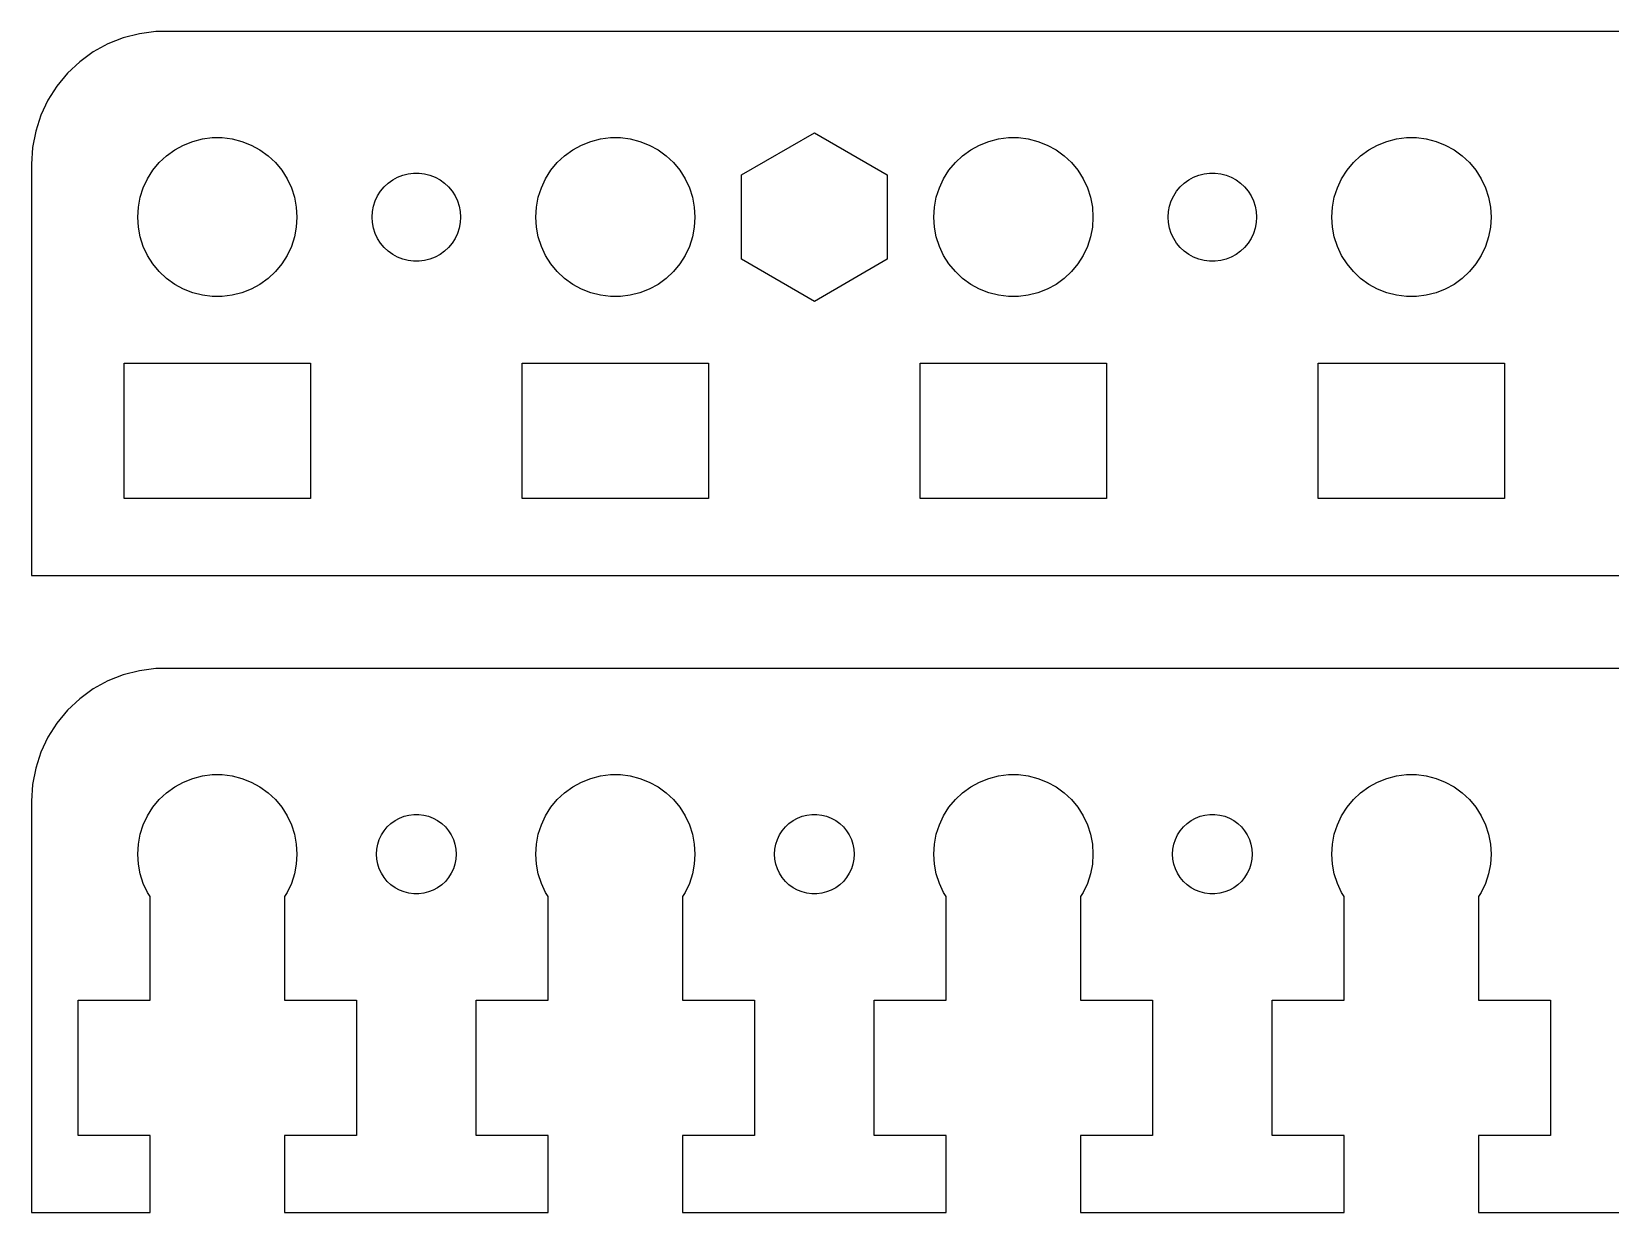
# Model space of a CAD drawing. Header units: metres. Extents: x -60 to 60, y 0 to 92.
# Drawn here: x -59.5 to 0, y 48 to 92.5 of the extents above; entities that cross this region are included whole.
import ezdxf

# ---------------------------------------------------------------- set-up
doc = ezdxf.new("R2010")
doc.units = ezdxf.units.M

msp = doc.modelspace()

# ---------------------------------------------------------------- linework, layer by layer
for p, q in [((-56.0451, 92.2553), (-56.6289, 92.0241)), ((-55.4369, 92.4114), (-56.0451, 92.2553)), ((-54.8139, 92.4901), (-55.4369, 92.4114)), ((54.8139, 92.4901), (-54.8139, 92.4901)), ((-57.1791, 91.7216), (-57.6871, 91.3526)), ((-56.6289, 92.0241), (-57.1791, 91.7216)), ((-57.6871, 91.3526), (-58.1448, 90.9227)), ((-58.1448, 90.9227), (-58.5451, 90.4389)), ((-58.8815, 89.9088), (-59.1489, 89.3406)), ((-58.5451, 90.4389), (-58.8815, 89.9088)), ((-59.1489, 89.3406), (-59.3429, 88.7434)), ((-59.3429, 88.7434), (-59.4606, 88.1267)), ((-32.7483, 87.0867), (-30, 88.6735)), ((-30, 88.6735), (-27.2517, 87.0867)), ((-59.4606, 88.1267), (-59.5, 87.5)), ((-54.1075, 88.033), (-53.7773, 88.2145)), ((-53.7773, 88.2145), (-53.427, 88.3532)), ((-53.427, 88.3532), (-53.0621, 88.4469)), ((-53.0621, 88.4469), (-52.6884, 88.4941)), ((-52.6884, 88.4941), (-52.3116, 88.4941)), ((-52.3116, 88.4941), (-51.9379, 88.4469)), ((-51.9379, 88.4469), (-51.5729, 88.3532)), ((-51.5729, 88.3532), (-51.2227, 88.2145)), ((-51.2227, 88.2145), (-50.8925, 88.033)), ((-39.1075, 88.033), (-38.7773, 88.2145)), ((-38.7773, 88.2145), (-38.427, 88.3532)), ((-38.427, 88.3532), (-38.0621, 88.4469)), ((-38.0621, 88.4469), (-37.6884, 88.4941)), ((-37.6884, 88.4941), (-37.3116, 88.4941)), ((-37.3116, 88.4941), (-36.9379, 88.4469)), ((-36.9379, 88.4469), (-36.5729, 88.3532)), ((-36.5729, 88.3532), (-36.2227, 88.2145)), ((-36.2227, 88.2145), (-35.8925, 88.033)), ((-24.1075, 88.033), (-23.7773, 88.2145)), ((-23.7773, 88.2145), (-23.427, 88.3532)), ((-23.427, 88.3532), (-23.0621, 88.4469)), ((-23.0621, 88.4469), (-22.6884, 88.4941)), ((-22.6884, 88.4941), (-22.3116, 88.4941)), ((-22.3116, 88.4941), (-21.9379, 88.4469)), ((-21.9379, 88.4469), (-21.5729, 88.3532)), ((-21.5729, 88.3532), (-21.2227, 88.2145)), ((-21.2227, 88.2145), (-20.8925, 88.033)), ((-9.10747, 88.033), (-8.77733, 88.2145)), ((-8.77733, 88.2145), (-8.42705, 88.3532)), ((-8.42705, 88.3532), (-8.06213, 88.4469)), ((-8.06213, 88.4469), (-7.68837, 88.4941)), ((-7.68837, 88.4941), (-7.31161, 88.4941)), ((-7.31161, 88.4941), (-6.93785, 88.4469)), ((-6.93785, 88.4469), (-6.57294, 88.3532)), ((-6.57294, 88.3532), (-6.22266, 88.2145)), ((-6.22266, 88.2145), (-5.89252, 88.033)), ((-59.5, 87.5), (-59.5, 72)), ((-54.927, 87.2634), (-54.6869, 87.5536)), ((-54.6869, 87.5536), (-54.4123, 87.8115)), ((-54.4123, 87.8115), (-54.1075, 88.033)), ((-50.8925, 88.033), (-50.5877, 87.8115)), ((-50.5877, 87.8115), (-50.3131, 87.5536)), ((-50.3131, 87.5536), (-50.0729, 87.2634)), ((-39.927, 87.2634), (-39.6869, 87.5536)), ((-39.6869, 87.5536), (-39.4123, 87.8115)), ((-39.4123, 87.8115), (-39.1075, 88.033)), ((-35.8925, 88.033), (-35.5877, 87.8115)), ((-35.5877, 87.8115), (-35.3131, 87.5536)), ((-35.3131, 87.5536), (-35.0729, 87.2634)), ((-24.927, 87.2634), (-24.6869, 87.5536)), ((-24.6869, 87.5536), (-24.4123, 87.8115)), ((-24.4123, 87.8115), (-24.1075, 88.033)), ((-20.8925, 88.033), (-20.5877, 87.8115)), ((-20.5877, 87.8115), (-20.3131, 87.5536)), ((-20.3131, 87.5536), (-20.0729, 87.2634)), ((-9.92705, 87.2634), (-9.6869, 87.5536)), ((-9.6869, 87.5536), (-9.41226, 87.8115)), ((-9.41226, 87.8115), (-9.10747, 88.033)), ((-5.89252, 88.033), (-5.58772, 87.8115)), ((-5.58772, 87.8115), (-5.31308, 87.5536)), ((-5.31308, 87.5536), (-5.07294, 87.2634)), ((-55.2893, 86.6044), (-55.1289, 86.9453)), ((-55.1289, 86.9453), (-54.927, 87.2634)), ((-50.0729, 87.2634), (-49.8711, 86.9453)), ((-49.8711, 86.9453), (-49.7107, 86.6044)), ((-46.0611, 86.7827), (-45.892, 86.9055)), ((-45.892, 86.9055), (-45.7088, 87.0063)), ((-45.7088, 87.0063), (-45.5144, 87.0832)), ((-45.5144, 87.0832), (-45.3119, 87.1352)), ((-45.3119, 87.1352), (-45.1045, 87.1614)), ((-45.1045, 87.1614), (-44.8955, 87.1614)), ((-44.8955, 87.1614), (-44.6881, 87.1352)), ((-44.6881, 87.1352), (-44.4856, 87.0832)), ((-44.4856, 87.0832), (-44.2912, 87.0063)), ((-44.2912, 87.0063), (-44.108, 86.9055)), ((-44.108, 86.9055), (-43.9389, 86.7827)), ((-40.2893, 86.6044), (-40.1289, 86.9453)), ((-40.1289, 86.9453), (-39.927, 87.2634)), ((-35.0729, 87.2634), (-34.8711, 86.9453)), ((-34.8711, 86.9453), (-34.7107, 86.6044)), ((-32.7483, 83.9133), (-32.7483, 87.0867)), ((-27.2517, 87.0867), (-27.2517, 83.9133)), ((-25.2893, 86.6044), (-25.1289, 86.9453)), ((-25.1289, 86.9453), (-24.927, 87.2634)), ((-20.0729, 87.2634), (-19.8711, 86.9453)), ((-19.8711, 86.9453), (-19.7107, 86.6044)), ((-16.0611, 86.7827), (-15.892, 86.9055)), ((-15.892, 86.9055), (-15.7088, 87.0063)), ((-15.7088, 87.0063), (-15.5144, 87.0832)), ((-15.5144, 87.0832), (-15.3119, 87.1352)), ((-15.3119, 87.1352), (-15.1045, 87.1614)), ((-15.1045, 87.1614), (-14.8955, 87.1614)), ((-14.8955, 87.1614), (-14.6881, 87.1352)), ((-14.6881, 87.1352), (-14.4856, 87.0832)), ((-14.4856, 87.0832), (-14.2912, 87.0063)), ((-14.2912, 87.0063), (-14.108, 86.9055)), ((-14.108, 86.9055), (-13.9389, 86.7827)), ((-10.2893, 86.6044), (-10.1289, 86.9453)), ((-10.1289, 86.9453), (-9.92705, 87.2634)), ((-5.07294, 87.2634), (-4.87108, 86.9453)), ((-4.87108, 86.9453), (-4.71066, 86.6044)), ((-55.4057, 86.2461), (-55.2893, 86.6044)), ((-49.7107, 86.6044), (-49.5942, 86.2461)), ((-46.5478, 86.1128), (-46.4588, 86.302)), ((-46.4588, 86.302), (-46.3468, 86.4785)), ((-46.3468, 86.4785), (-46.2135, 86.6396)), ((-46.2135, 86.6396), (-46.0611, 86.7827)), ((-43.9389, 86.7827), (-43.7865, 86.6396)), ((-43.7865, 86.6396), (-43.6532, 86.4785)), ((-43.6532, 86.4785), (-43.5412, 86.302)), ((-43.5412, 86.302), (-43.4522, 86.1128)), ((-40.4057, 86.2461), (-40.2893, 86.6044)), ((-34.7107, 86.6044), (-34.5942, 86.2461)), ((-25.4057, 86.2461), (-25.2893, 86.6044)), ((-19.7107, 86.6044), (-19.5942, 86.2461)), ((-16.5478, 86.1128), (-16.4588, 86.302)), ((-16.4588, 86.302), (-16.3468, 86.4785)), ((-16.3468, 86.4785), (-16.2135, 86.6396)), ((-16.2135, 86.6396), (-16.0611, 86.7827)), ((-13.9389, 86.7827), (-13.7865, 86.6396)), ((-13.7865, 86.6396), (-13.6532, 86.4785)), ((-13.6532, 86.4785), (-13.5412, 86.302)), ((-13.5412, 86.302), (-13.4522, 86.1128)), ((-10.4057, 86.2461), (-10.2893, 86.6044)), ((-4.71066, 86.6044), (-4.59424, 86.2461)), ((-55.5, 85.5), (-55.4763, 85.876)), ((-55.4763, 85.876), (-55.4057, 86.2461)), ((-49.5942, 86.2461), (-49.5237, 85.876)), ((-49.5237, 85.876), (-49.5, 85.5)), ((-46.6647, 85.5), (-46.6516, 85.7086)), ((-46.6516, 85.7086), (-46.6124, 85.914)), ((-46.6124, 85.914), (-46.5478, 86.1128)), ((-43.4522, 86.1128), (-43.3876, 85.914)), ((-43.3876, 85.914), (-43.3484, 85.7086)), ((-43.3484, 85.7086), (-43.3353, 85.5)), ((-40.5, 85.5), (-40.4763, 85.876)), ((-40.4763, 85.876), (-40.4057, 86.2461)), ((-34.5942, 86.2461), (-34.5237, 85.876)), ((-34.5237, 85.876), (-34.5, 85.5)), ((-25.5, 85.5), (-25.4763, 85.876)), ((-25.4763, 85.876), (-25.4057, 86.2461)), ((-19.5942, 86.2461), (-19.5237, 85.876)), ((-19.5237, 85.876), (-19.5, 85.5)), ((-16.6647, 85.5), (-16.6516, 85.7086)), ((-16.6516, 85.7086), (-16.6124, 85.914)), ((-16.6124, 85.914), (-16.5478, 86.1128)), ((-13.4522, 86.1128), (-13.3876, 85.914)), ((-13.3876, 85.914), (-13.3484, 85.7086)), ((-13.3484, 85.7086), (-13.3353, 85.5)), ((-10.5, 85.5), (-10.4763, 85.876)), ((-10.4763, 85.876), (-10.4057, 86.2461)), ((-4.59424, 86.2461), (-4.52365, 85.876)), ((-4.52365, 85.876), (-4.5, 85.5)), ((-55.4763, 85.124), (-55.5, 85.5)), ((-55.4057, 84.7539), (-55.4763, 85.124)), ((-49.5237, 85.124), (-49.5942, 84.7539)), ((-49.5, 85.5), (-49.5237, 85.124)), ((-46.6516, 85.2914), (-46.6647, 85.5)), ((-46.6124, 85.086), (-46.6516, 85.2914)), ((-46.5478, 84.8872), (-46.6124, 85.086)), ((-43.3876, 85.086), (-43.4522, 84.8872)), ((-43.3484, 85.2914), (-43.3876, 85.086)), ((-43.3353, 85.5), (-43.3484, 85.2914)), ((-40.4763, 85.124), (-40.5, 85.5)), ((-40.4057, 84.7539), (-40.4763, 85.124)), ((-34.5237, 85.124), (-34.5942, 84.7539)), ((-34.5, 85.5), (-34.5237, 85.124)), ((-25.4763, 85.124), (-25.5, 85.5)), ((-25.4057, 84.7539), (-25.4763, 85.124)), ((-19.5237, 85.124), (-19.5942, 84.7539)), ((-19.5, 85.5), (-19.5237, 85.124)), ((-16.6516, 85.2914), (-16.6647, 85.5)), ((-16.6124, 85.086), (-16.6516, 85.2914)), ((-16.5478, 84.8872), (-16.6124, 85.086)), ((-13.3876, 85.086), (-13.4522, 84.8872)), ((-13.3484, 85.2914), (-13.3876, 85.086)), ((-13.3353, 85.5), (-13.3484, 85.2914)), ((-10.4763, 85.124), (-10.5, 85.5)), ((-10.4057, 84.7539), (-10.4763, 85.124)), ((-4.52365, 85.124), (-4.59424, 84.7539)), ((-4.5, 85.5), (-4.52365, 85.124)), ((-55.2893, 84.3956), (-55.4057, 84.7539)), ((-49.5942, 84.7539), (-49.7107, 84.3956)), ((-46.4588, 84.698), (-46.5478, 84.8872)), ((-46.3468, 84.5215), (-46.4588, 84.698)), ((-46.2135, 84.3604), (-46.3468, 84.5215)), ((-43.6532, 84.5215), (-43.7865, 84.3604)), ((-43.5412, 84.698), (-43.6532, 84.5215)), ((-43.4522, 84.8872), (-43.5412, 84.698)), ((-40.2893, 84.3956), (-40.4057, 84.7539)), ((-34.5942, 84.7539), (-34.7107, 84.3956)), ((-25.2893, 84.3956), (-25.4057, 84.7539)), ((-19.5942, 84.7539), (-19.7107, 84.3956)), ((-16.4588, 84.698), (-16.5478, 84.8872)), ((-16.3468, 84.5215), (-16.4588, 84.698)), ((-16.2135, 84.3604), (-16.3468, 84.5215)), ((-13.6532, 84.5215), (-13.7865, 84.3604)), ((-13.5412, 84.698), (-13.6532, 84.5215)), ((-13.4522, 84.8872), (-13.5412, 84.698)), ((-10.2893, 84.3956), (-10.4057, 84.7539)), ((-4.59424, 84.7539), (-4.71066, 84.3956)), ((-55.1289, 84.0547), (-55.2893, 84.3956)), ((-54.927, 83.7366), (-55.1289, 84.0547)), ((-49.8711, 84.0547), (-50.0729, 83.7366)), ((-49.7107, 84.3956), (-49.8711, 84.0547)), ((-46.0611, 84.2173), (-46.2135, 84.3604)), ((-45.892, 84.0944), (-46.0611, 84.2173)), ((-45.7088, 83.9937), (-45.892, 84.0944)), ((-45.5144, 83.9168), (-45.7088, 83.9937)), ((-45.3119, 83.8648), (-45.5144, 83.9168)), ((-44.4856, 83.9168), (-44.6881, 83.8648)), ((-44.2912, 83.9937), (-44.4856, 83.9168)), ((-44.108, 84.0944), (-44.2912, 83.9937)), ((-43.9389, 84.2173), (-44.108, 84.0944)), ((-43.7865, 84.3604), (-43.9389, 84.2173)), ((-40.1289, 84.0547), (-40.2893, 84.3956)), ((-39.927, 83.7366), (-40.1289, 84.0547)), ((-34.8711, 84.0547), (-35.0729, 83.7366)), ((-34.7107, 84.3956), (-34.8711, 84.0547)), ((-30, 82.3265), (-32.7483, 83.9133)), ((-27.2517, 83.9133), (-30, 82.3265)), ((-25.1289, 84.0547), (-25.2893, 84.3956)), ((-24.927, 83.7366), (-25.1289, 84.0547)), ((-19.8711, 84.0547), (-20.0729, 83.7366)), ((-19.7107, 84.3956), (-19.8711, 84.0547)), ((-16.0611, 84.2173), (-16.2135, 84.3604)), ((-15.892, 84.0944), (-16.0611, 84.2173)), ((-15.7088, 83.9937), (-15.892, 84.0944)), ((-15.5144, 83.9168), (-15.7088, 83.9937)), ((-15.3119, 83.8648), (-15.5144, 83.9168)), ((-14.4856, 83.9168), (-14.6881, 83.8648)), ((-14.2912, 83.9937), (-14.4856, 83.9168)), ((-14.108, 84.0944), (-14.2912, 83.9937)), ((-13.9389, 84.2173), (-14.108, 84.0944)), ((-13.7865, 84.3604), (-13.9389, 84.2173)), ((-10.1289, 84.0547), (-10.2893, 84.3956)), ((-9.92705, 83.7366), (-10.1289, 84.0547)), ((-4.87108, 84.0547), (-5.07294, 83.7366)), ((-4.71066, 84.3956), (-4.87108, 84.0547)), ((-54.6869, 83.4464), (-54.927, 83.7366)), ((-54.4123, 83.1884), (-54.6869, 83.4464)), ((-50.3131, 83.4464), (-50.5877, 83.1884)), ((-50.0729, 83.7366), (-50.3131, 83.4464)), ((-45.1045, 83.8386), (-45.3119, 83.8648)), ((-44.8955, 83.8386), (-45.1045, 83.8386)), ((-44.6881, 83.8648), (-44.8955, 83.8386)), ((-39.6869, 83.4464), (-39.927, 83.7366)), ((-39.4123, 83.1884), (-39.6869, 83.4464)), ((-35.3131, 83.4464), (-35.5877, 83.1884)), ((-35.0729, 83.7366), (-35.3131, 83.4464)), ((-24.6869, 83.4464), (-24.927, 83.7366)), ((-24.4123, 83.1884), (-24.6869, 83.4464)), ((-20.3131, 83.4464), (-20.5877, 83.1884)), ((-20.0729, 83.7366), (-20.3131, 83.4464)), ((-15.1045, 83.8386), (-15.3119, 83.8648)), ((-14.8955, 83.8386), (-15.1045, 83.8386)), ((-14.6881, 83.8648), (-14.8955, 83.8386)), ((-9.6869, 83.4464), (-9.92705, 83.7366)), ((-9.41226, 83.1884), (-9.6869, 83.4464)), ((-5.31308, 83.4464), (-5.58772, 83.1884)), ((-5.07294, 83.7366), (-5.31308, 83.4464)), ((-54.1075, 82.967), (-54.4123, 83.1884)), ((-53.7773, 82.7855), (-54.1075, 82.967)), ((-53.427, 82.6468), (-53.7773, 82.7855)), ((-51.2227, 82.7855), (-51.5729, 82.6468)), ((-50.8925, 82.967), (-51.2227, 82.7855)), ((-50.5877, 83.1884), (-50.8925, 82.967)), ((-39.1075, 82.967), (-39.4123, 83.1884)), ((-38.7773, 82.7855), (-39.1075, 82.967)), ((-38.427, 82.6468), (-38.7773, 82.7855)), ((-36.2227, 82.7855), (-36.5729, 82.6468)), ((-35.8925, 82.967), (-36.2227, 82.7855)), ((-35.5877, 83.1884), (-35.8925, 82.967)), ((-24.1075, 82.967), (-24.4123, 83.1884)), ((-23.7773, 82.7855), (-24.1075, 82.967)), ((-23.427, 82.6468), (-23.7773, 82.7855)), ((-21.2227, 82.7855), (-21.5729, 82.6468)), ((-20.8925, 82.967), (-21.2227, 82.7855)), ((-20.5877, 83.1884), (-20.8925, 82.967)), ((-9.10747, 82.967), (-9.41226, 83.1884)), ((-8.77733, 82.7855), (-9.10747, 82.967)), ((-8.42705, 82.6468), (-8.77733, 82.7855)), ((-6.22266, 82.7855), (-6.57294, 82.6468)), ((-5.89252, 82.967), (-6.22266, 82.7855)), ((-5.58772, 83.1884), (-5.89252, 82.967)), ((-53.0621, 82.5531), (-53.427, 82.6468)), ((-52.6884, 82.5059), (-53.0621, 82.5531)), ((-52.3116, 82.5059), (-52.6884, 82.5059)), ((-51.9379, 82.5531), (-52.3116, 82.5059)), ((-51.5729, 82.6468), (-51.9379, 82.5531)), ((-38.0621, 82.5531), (-38.427, 82.6468)), ((-37.6884, 82.5059), (-38.0621, 82.5531)), ((-37.3116, 82.5059), (-37.6884, 82.5059)), ((-36.9379, 82.5531), (-37.3116, 82.5059)), ((-36.5729, 82.6468), (-36.9379, 82.5531)), ((-23.0621, 82.5531), (-23.427, 82.6468)), ((-22.6884, 82.5059), (-23.0621, 82.5531)), ((-22.3116, 82.5059), (-22.6884, 82.5059)), ((-21.9379, 82.5531), (-22.3116, 82.5059)), ((-21.5729, 82.6468), (-21.9379, 82.5531)), ((-8.06213, 82.5531), (-8.42705, 82.6468)), ((-7.68837, 82.5059), (-8.06213, 82.5531)), ((-7.31161, 82.5059), (-7.68837, 82.5059)), ((-6.93785, 82.5531), (-7.31161, 82.5059)), ((-6.57294, 82.6468), (-6.93785, 82.5531)), ((-56.0142, 74.9), (-56.0142, 80)), ((-56.0142, 80), (-48.9858, 80)), ((-48.9858, 80), (-48.9858, 74.9)), ((-41.0142, 74.9), (-41.0142, 80)), ((-41.0142, 80), (-33.9858, 80)), ((-33.9858, 80), (-33.9858, 74.9)), ((-26.0142, 74.9), (-26.0142, 80)), ((-26.0142, 80), (-18.9858, 80)), ((-18.9858, 80), (-18.9858, 74.9)), ((-11.0142, 74.9), (-11.0142, 80)), ((-11.0142, 80), (-3.98581, 80)), ((-3.98581, 80), (-3.98581, 74.9)), ((-48.9858, 74.9), (-56.0142, 74.9)), ((-33.9858, 74.9), (-41.0142, 74.9)), ((-18.9858, 74.9), (-26.0142, 74.9)), ((-3.98581, 74.9), (-11.0142, 74.9)), ((-59.5, 72), (59.5, 72)), ((-54.8139, 68.4901), (-55.4369, 68.4114)), ((54.8139, 68.4901), (-54.8139, 68.4901)), ((-56.6289, 68.0241), (-57.1791, 67.7216)), ((-56.0451, 68.2553), (-56.6289, 68.0241)), ((-55.4369, 68.4114), (-56.0451, 68.2553)), ((-57.6871, 67.3526), (-58.1448, 66.9227)), ((-57.1791, 67.7216), (-57.6871, 67.3526)), ((-58.1448, 66.9227), (-58.5451, 66.4389)), ((-58.5451, 66.4389), (-58.8815, 65.9088)), ((-58.8815, 65.9088), (-59.1489, 65.3406)), ((-59.1489, 65.3406), (-59.3429, 64.7434)), ((-59.3429, 64.7434), (-59.4606, 64.1267)), ((-53.7773, 64.2145), (-53.427, 64.3532)), ((-53.427, 64.3532), (-53.0621, 64.4469)), ((-53.0621, 64.4469), (-52.6884, 64.4941)), ((-52.6884, 64.4941), (-52.3116, 64.4941)), ((-52.3116, 64.4941), (-51.9379, 64.4469)), ((-51.9379, 64.4469), (-51.5729, 64.3532)), ((-51.5729, 64.3532), (-51.2227, 64.2145)), ((-38.7773, 64.2145), (-38.427, 64.3532)), ((-38.427, 64.3532), (-38.0621, 64.4469)), ((-38.0621, 64.4469), (-37.6884, 64.4941)), ((-37.6884, 64.4941), (-37.3116, 64.4941)), ((-37.3116, 64.4941), (-36.9379, 64.4469)), ((-36.9379, 64.4469), (-36.5729, 64.3532)), ((-36.5729, 64.3532), (-36.2227, 64.2145)), ((-23.7773, 64.2145), (-23.427, 64.3532)), ((-23.427, 64.3532), (-23.0621, 64.4469)), ((-23.0621, 64.4469), (-22.6884, 64.4941)), ((-22.6884, 64.4941), (-22.3116, 64.4941)), ((-22.3116, 64.4941), (-21.9379, 64.4469)), ((-21.9379, 64.4469), (-21.5729, 64.3532)), ((-21.5729, 64.3532), (-21.2227, 64.2145)), ((-8.77733, 64.2145), (-8.42705, 64.3532)), ((-8.42705, 64.3532), (-8.06213, 64.4469)), ((-8.06213, 64.4469), (-7.68837, 64.4941)), ((-7.68837, 64.4941), (-7.31161, 64.4941)), ((-7.31161, 64.4941), (-6.93785, 64.4469)), ((-6.93785, 64.4469), (-6.57294, 64.3532)), ((-6.57294, 64.3532), (-6.22266, 64.2145)), ((-59.4606, 64.1267), (-59.5, 63.5)), ((-54.6869, 63.5536), (-54.4123, 63.8115)), ((-54.4123, 63.8115), (-54.1075, 64.033)), ((-54.1075, 64.033), (-53.7773, 64.2145)), ((-51.2227, 64.2145), (-50.8925, 64.033)), ((-50.8925, 64.033), (-50.5877, 63.8115)), ((-50.5877, 63.8115), (-50.3131, 63.5536)), ((-39.6869, 63.5536), (-39.4123, 63.8115)), ((-39.4123, 63.8115), (-39.1075, 64.033)), ((-39.1075, 64.033), (-38.7773, 64.2145)), ((-36.2227, 64.2145), (-35.8925, 64.033)), ((-35.8925, 64.033), (-35.5877, 63.8115)), ((-35.5877, 63.8115), (-35.3131, 63.5536)), ((-24.6869, 63.5536), (-24.4123, 63.8115)), ((-24.4123, 63.8115), (-24.1075, 64.033)), ((-24.1075, 64.033), (-23.7773, 64.2145)), ((-21.2227, 64.2145), (-20.8925, 64.033)), ((-20.8925, 64.033), (-20.5877, 63.8115)), ((-20.5877, 63.8115), (-20.3131, 63.5536)), ((-9.6869, 63.5536), (-9.41226, 63.8115)), ((-9.41226, 63.8115), (-9.10747, 64.033)), ((-9.10747, 64.033), (-8.77733, 64.2145)), ((-6.22266, 64.2145), (-5.89252, 64.033)), ((-5.89252, 64.033), (-5.58772, 63.8115)), ((-5.58772, 63.8115), (-5.31308, 63.5536)), ((-59.5, 63.5), (-59.5, 48)), ((-55.1289, 62.9453), (-54.927, 63.2634)), ((-54.927, 63.2634), (-54.6869, 63.5536)), ((-50.3131, 63.5536), (-50.0729, 63.2634)), ((-50.0729, 63.2634), (-49.8711, 62.9453)), ((-40.1289, 62.9453), (-39.927, 63.2634)), ((-39.927, 63.2634), (-39.6869, 63.5536)), ((-35.3131, 63.5536), (-35.0729, 63.2634)), ((-35.0729, 63.2634), (-34.8711, 62.9453)), ((-25.1289, 62.9453), (-24.927, 63.2634)), ((-24.927, 63.2634), (-24.6869, 63.5536)), ((-20.3131, 63.5536), (-20.0729, 63.2634)), ((-20.0729, 63.2634), (-19.8711, 62.9453)), ((-10.1289, 62.9453), (-9.92705, 63.2634)), ((-9.92705, 63.2634), (-9.6869, 63.5536)), ((-5.31308, 63.5536), (-5.07294, 63.2634)), ((-5.07294, 63.2634), (-4.87108, 62.9453)), ((-55.4057, 62.2461), (-55.2893, 62.6044)), ((-55.2893, 62.6044), (-55.1289, 62.9453)), ((-49.8711, 62.9453), (-49.7107, 62.6044)), ((-49.7107, 62.6044), (-49.5942, 62.2461)), ((-46.2135, 62.3817), (-46.0934, 62.5268)), ((-46.0934, 62.5268), (-45.9561, 62.6558)), ((-45.9561, 62.6558), (-45.8037, 62.7665)), ((-45.8037, 62.7665), (-45.6387, 62.8572)), ((-45.6387, 62.8572), (-45.4635, 62.9266)), ((-45.4635, 62.9266), (-45.2811, 62.9734)), ((-45.2811, 62.9734), (-45.0942, 62.997)), ((-45.0942, 62.997), (-44.9058, 62.997)), ((-44.9058, 62.997), (-44.7189, 62.9734)), ((-44.7189, 62.9734), (-44.5365, 62.9266)), ((-44.5365, 62.9266), (-44.3613, 62.8572)), ((-44.3613, 62.8572), (-44.1963, 62.7665)), ((-44.1963, 62.7665), (-44.0439, 62.6558)), ((-44.0439, 62.6558), (-43.9065, 62.5268)), ((-43.9065, 62.5268), (-43.7865, 62.3817)), ((-40.4057, 62.2461), (-40.2893, 62.6044)), ((-40.2893, 62.6044), (-40.1289, 62.9453)), ((-34.8711, 62.9453), (-34.7107, 62.6044)), ((-34.7107, 62.6044), (-34.5942, 62.2461)), ((-31.2135, 62.3817), (-31.0934, 62.5268)), ((-31.0934, 62.5268), (-30.9561, 62.6558)), ((-30.9561, 62.6558), (-30.8037, 62.7665)), ((-30.8037, 62.7665), (-30.6387, 62.8572)), ((-30.6387, 62.8572), (-30.4635, 62.9266)), ((-30.4635, 62.9266), (-30.2811, 62.9734)), ((-30.2811, 62.9734), (-30.0942, 62.997)), ((-30.0942, 62.997), (-29.9058, 62.997)), ((-29.9058, 62.997), (-29.7189, 62.9734)), ((-29.7189, 62.9734), (-29.5365, 62.9266)), ((-29.5365, 62.9266), (-29.3613, 62.8572)), ((-29.3613, 62.8572), (-29.1963, 62.7665)), ((-29.1963, 62.7665), (-29.0439, 62.6558)), ((-29.0439, 62.6558), (-28.9065, 62.5268)), ((-28.9065, 62.5268), (-28.7865, 62.3817)), ((-25.4057, 62.2461), (-25.2893, 62.6044)), ((-25.2893, 62.6044), (-25.1289, 62.9453)), ((-19.8711, 62.9453), (-19.7107, 62.6044)), ((-19.7107, 62.6044), (-19.5942, 62.2461)), ((-16.2135, 62.3817), (-16.0934, 62.5268)), ((-16.0934, 62.5268), (-15.9561, 62.6558)), ((-15.9561, 62.6558), (-15.8037, 62.7665)), ((-15.8037, 62.7665), (-15.6387, 62.8572)), ((-15.6387, 62.8572), (-15.4635, 62.9266)), ((-15.4635, 62.9266), (-15.2811, 62.9734)), ((-15.2811, 62.9734), (-15.0942, 62.997)), ((-15.0942, 62.997), (-14.9058, 62.997)), ((-14.9058, 62.997), (-14.7189, 62.9734)), ((-14.7189, 62.9734), (-14.5365, 62.9266)), ((-14.5365, 62.9266), (-14.3613, 62.8572)), ((-14.3613, 62.8572), (-14.1963, 62.7665)), ((-14.1963, 62.7665), (-14.0439, 62.6558)), ((-14.0439, 62.6558), (-13.9065, 62.5268)), ((-13.9065, 62.5268), (-13.7865, 62.3817)), ((-10.4057, 62.2461), (-10.2893, 62.6044)), ((-10.2893, 62.6044), (-10.1289, 62.9453)), ((-4.87108, 62.9453), (-4.71066, 62.6044)), ((-4.71066, 62.6044), (-4.59424, 62.2461)), ((-55.4763, 61.876), (-55.4057, 62.2461)), ((-49.5942, 62.2461), (-49.5237, 61.876)), ((-46.4529, 61.873), (-46.3947, 62.0522)), ((-46.3947, 62.0522), (-46.3145, 62.2226)), ((-46.3145, 62.2226), (-46.2135, 62.3817)), ((-43.7865, 62.3817), (-43.6855, 62.2226)), ((-43.6855, 62.2226), (-43.6053, 62.0522)), ((-43.6053, 62.0522), (-43.5471, 61.873)), ((-40.4763, 61.876), (-40.4057, 62.2461)), ((-34.5942, 62.2461), (-34.5237, 61.876)), ((-31.4529, 61.873), (-31.3947, 62.0522)), ((-31.3947, 62.0522), (-31.3145, 62.2226)), ((-31.3145, 62.2226), (-31.2135, 62.3817)), ((-28.7865, 62.3817), (-28.6855, 62.2226)), ((-28.6855, 62.2226), (-28.6053, 62.0522)), ((-28.6053, 62.0522), (-28.5471, 61.873)), ((-25.4763, 61.876), (-25.4057, 62.2461)), ((-19.5942, 62.2461), (-19.5237, 61.876)), ((-16.4529, 61.873), (-16.3947, 62.0522)), ((-16.3947, 62.0522), (-16.3145, 62.2226)), ((-16.3145, 62.2226), (-16.2135, 62.3817)), ((-13.7865, 62.3817), (-13.6855, 62.2226)), ((-13.6855, 62.2226), (-13.6053, 62.0522)), ((-13.6053, 62.0522), (-13.5471, 61.873)), ((-10.4763, 61.876), (-10.4057, 62.2461)), ((-4.59424, 62.2461), (-4.52365, 61.876)), ((-55.5, 61.5), (-55.4763, 61.876)), ((-55.4763, 61.124), (-55.5, 61.5)), ((-49.5237, 61.876), (-49.5, 61.5)), ((-49.5, 61.5), (-49.5237, 61.124)), ((-46.5, 61.5), (-46.4882, 61.688)), ((-46.4882, 61.312), (-46.5, 61.5)), ((-46.4882, 61.688), (-46.4529, 61.873)), ((-46.4529, 61.127), (-46.4882, 61.312)), ((-43.5471, 61.873), (-43.5118, 61.688)), ((-43.5118, 61.312), (-43.5471, 61.127)), ((-43.5118, 61.688), (-43.5, 61.5)), ((-43.5, 61.5), (-43.5118, 61.312)), ((-40.5, 61.5), (-40.4763, 61.876)), ((-40.4763, 61.124), (-40.5, 61.5)), ((-34.5237, 61.876), (-34.5, 61.5)), ((-34.5, 61.5), (-34.5237, 61.124)), ((-31.5, 61.5), (-31.4882, 61.688)), ((-31.4882, 61.312), (-31.5, 61.5)), ((-31.4882, 61.688), (-31.4529, 61.873)), ((-31.4529, 61.127), (-31.4882, 61.312)), ((-28.5471, 61.873), (-28.5118, 61.688)), ((-28.5118, 61.312), (-28.5471, 61.127)), ((-28.5118, 61.688), (-28.5, 61.5)), ((-28.5, 61.5), (-28.5118, 61.312)), ((-25.5, 61.5), (-25.4763, 61.876)), ((-25.4763, 61.124), (-25.5, 61.5)), ((-19.5237, 61.876), (-19.5, 61.5)), ((-19.5, 61.5), (-19.5237, 61.124)), ((-16.5, 61.5), (-16.4882, 61.688)), ((-16.4882, 61.312), (-16.5, 61.5)), ((-16.4882, 61.688), (-16.4529, 61.873)), ((-16.4529, 61.127), (-16.4882, 61.312)), ((-13.5471, 61.873), (-13.5118, 61.688)), ((-13.5118, 61.312), (-13.5471, 61.127)), ((-13.5118, 61.688), (-13.5, 61.5)), ((-13.5, 61.5), (-13.5118, 61.312)), ((-10.5, 61.5), (-10.4763, 61.876)), ((-10.4763, 61.124), (-10.5, 61.5)), ((-4.52365, 61.876), (-4.5, 61.5)), ((-4.5, 61.5), (-4.52365, 61.124)), ((-55.4057, 60.7539), (-55.4763, 61.124)), ((-55.2893, 60.3956), (-55.4057, 60.7539)), ((-49.5942, 60.7539), (-49.7107, 60.3956)), ((-49.5237, 61.124), (-49.5942, 60.7539)), ((-46.3947, 60.9478), (-46.4529, 61.127)), ((-46.3145, 60.7774), (-46.3947, 60.9478)), ((-46.2135, 60.6183), (-46.3145, 60.7774)), ((-43.6855, 60.7774), (-43.7865, 60.6183)), ((-43.6053, 60.9478), (-43.6855, 60.7774)), ((-43.5471, 61.127), (-43.6053, 60.9478)), ((-40.4057, 60.7539), (-40.4763, 61.124)), ((-40.2893, 60.3956), (-40.4057, 60.7539)), ((-34.5942, 60.7539), (-34.7107, 60.3956)), ((-34.5237, 61.124), (-34.5942, 60.7539)), ((-31.3947, 60.9478), (-31.4529, 61.127)), ((-31.3145, 60.7774), (-31.3947, 60.9478)), ((-31.2135, 60.6183), (-31.3145, 60.7774)), ((-28.6855, 60.7774), (-28.7865, 60.6183)), ((-28.6053, 60.9478), (-28.6855, 60.7774)), ((-28.5471, 61.127), (-28.6053, 60.9478)), ((-25.4057, 60.7539), (-25.4763, 61.124)), ((-25.2893, 60.3956), (-25.4057, 60.7539)), ((-19.5942, 60.7539), (-19.7107, 60.3956)), ((-19.5237, 61.124), (-19.5942, 60.7539)), ((-16.3947, 60.9478), (-16.4529, 61.127)), ((-16.3145, 60.7774), (-16.3947, 60.9478)), ((-16.2135, 60.6183), (-16.3145, 60.7774)), ((-13.6855, 60.7774), (-13.7865, 60.6183)), ((-13.6053, 60.9478), (-13.6855, 60.7774)), ((-13.5471, 61.127), (-13.6053, 60.9478)), ((-10.4057, 60.7539), (-10.4763, 61.124)), ((-10.2893, 60.3956), (-10.4057, 60.7539)), ((-4.59424, 60.7539), (-4.71066, 60.3956)), ((-4.52365, 61.124), (-4.59424, 60.7539)), ((-55.1289, 60.0547), (-55.2893, 60.3956)), ((-49.7107, 60.3956), (-49.8711, 60.0547)), ((-46.0934, 60.4732), (-46.2135, 60.6183)), ((-45.9561, 60.3442), (-46.0934, 60.4732)), ((-45.8037, 60.2335), (-45.9561, 60.3442)), ((-45.6387, 60.1427), (-45.8037, 60.2335)), ((-45.4635, 60.0734), (-45.6387, 60.1427)), ((-44.3613, 60.1427), (-44.5365, 60.0734)), ((-44.1963, 60.2335), (-44.3613, 60.1427)), ((-44.0439, 60.3442), (-44.1963, 60.2335)), ((-43.9065, 60.4732), (-44.0439, 60.3442)), ((-43.7865, 60.6183), (-43.9065, 60.4732)), ((-40.1289, 60.0547), (-40.2893, 60.3956)), ((-34.7107, 60.3956), (-34.8711, 60.0547)), ((-31.0934, 60.4732), (-31.2135, 60.6183)), ((-30.9561, 60.3442), (-31.0934, 60.4732)), ((-30.8037, 60.2335), (-30.9561, 60.3442)), ((-30.6387, 60.1427), (-30.8037, 60.2335)), ((-30.4635, 60.0734), (-30.6387, 60.1427)), ((-29.3613, 60.1427), (-29.5365, 60.0734)), ((-29.1963, 60.2335), (-29.3613, 60.1427)), ((-29.0439, 60.3442), (-29.1963, 60.2335)), ((-28.9065, 60.4732), (-29.0439, 60.3442)), ((-28.7865, 60.6183), (-28.9065, 60.4732)), ((-25.1289, 60.0547), (-25.2893, 60.3956)), ((-19.7107, 60.3956), (-19.8711, 60.0547)), ((-16.0934, 60.4732), (-16.2135, 60.6183)), ((-15.9561, 60.3442), (-16.0934, 60.4732)), ((-15.8037, 60.2335), (-15.9561, 60.3442)), ((-15.6387, 60.1427), (-15.8037, 60.2335)), ((-15.4635, 60.0734), (-15.6387, 60.1427)), ((-14.3613, 60.1427), (-14.5365, 60.0734)), ((-14.1963, 60.2335), (-14.3613, 60.1427)), ((-14.0439, 60.3442), (-14.1963, 60.2335)), ((-13.9065, 60.4732), (-14.0439, 60.3442)), ((-13.7865, 60.6183), (-13.9065, 60.4732)), ((-10.1289, 60.0547), (-10.2893, 60.3956)), ((-4.71066, 60.3956), (-4.87108, 60.0547)), ((-55.0307, 59.9), (-55.1289, 60.0547)), ((-55.0307, 56), (-55.0307, 59.9)), ((-49.8711, 60.0547), (-49.9693, 59.9)), ((-49.9693, 59.9), (-49.9693, 56)), ((-45.2811, 60.0266), (-45.4635, 60.0734)), ((-45.0942, 60.0029), (-45.2811, 60.0266)), ((-44.9058, 60.0029), (-45.0942, 60.0029)), ((-44.7189, 60.0266), (-44.9058, 60.0029)), ((-44.5365, 60.0734), (-44.7189, 60.0266)), ((-40.0307, 59.9), (-40.1289, 60.0547)), ((-40.0307, 56), (-40.0307, 59.9)), ((-34.8711, 60.0547), (-34.9693, 59.9)), ((-34.9693, 59.9), (-34.9693, 56)), ((-30.2811, 60.0266), (-30.4635, 60.0734)), ((-30.0942, 60.0029), (-30.2811, 60.0266)), ((-29.9058, 60.0029), (-30.0942, 60.0029)), ((-29.7189, 60.0266), (-29.9058, 60.0029)), ((-29.5365, 60.0734), (-29.7189, 60.0266)), ((-25.0307, 59.9), (-25.1289, 60.0547)), ((-25.0307, 56), (-25.0307, 59.9)), ((-19.8711, 60.0547), (-19.9693, 59.9)), ((-19.9693, 59.9), (-19.9693, 56)), ((-15.2811, 60.0266), (-15.4635, 60.0734)), ((-15.0942, 60.0029), (-15.2811, 60.0266)), ((-14.9058, 60.0029), (-15.0942, 60.0029)), ((-14.7189, 60.0266), (-14.9058, 60.0029)), ((-14.5365, 60.0734), (-14.7189, 60.0266)), ((-10.0307, 59.9), (-10.1289, 60.0547)), ((-10.0307, 56), (-10.0307, 59.9)), ((-4.87108, 60.0547), (-4.96927, 59.9)), ((-4.96927, 59.9), (-4.96927, 56)), ((-57.7462, 50.9), (-57.7462, 56)), ((-57.7462, 56), (-55.0307, 56)), ((-49.9693, 56), (-47.2538, 56)), ((-47.2538, 56), (-47.2538, 50.9)), ((-42.7462, 50.9), (-42.7462, 56)), ((-42.7462, 56), (-40.0307, 56)), ((-34.9693, 56), (-32.2538, 56)), ((-32.2538, 56), (-32.2538, 50.9)), ((-27.7462, 50.9), (-27.7462, 56)), ((-27.7462, 56), (-25.0307, 56)), ((-19.9693, 56), (-17.2538, 56)), ((-17.2538, 56), (-17.2538, 50.9)), ((-12.7462, 50.9), (-12.7462, 56)), ((-12.7462, 56), (-10.0307, 56)), ((-4.96927, 56), (-2.25375, 56)), ((-2.25375, 56), (-2.25375, 50.9)), ((-55.0307, 50.9), (-57.7462, 50.9)), ((-55.0307, 48), (-55.0307, 50.9)), ((-47.2538, 50.9), (-49.9693, 50.9)), ((-49.9693, 50.9), (-49.9693, 48)), ((-40.0307, 50.9), (-42.7462, 50.9)), ((-40.0307, 48), (-40.0307, 50.9)), ((-32.2538, 50.9), (-34.9693, 50.9)), ((-34.9693, 50.9), (-34.9693, 48)), ((-25.0307, 50.9), (-27.7462, 50.9)), ((-25.0307, 48), (-25.0307, 50.9)), ((-17.2538, 50.9), (-19.9693, 50.9)), ((-19.9693, 50.9), (-19.9693, 48)), ((-10.0307, 50.9), (-12.7462, 50.9)), ((-10.0307, 48), (-10.0307, 50.9)), ((-2.25375, 50.9), (-4.96927, 50.9)), ((-4.96927, 50.9), (-4.96927, 48)), ((-59.5, 48), (-55.0307, 48)), ((-49.9693, 48), (-40.0307, 48)), ((-34.9693, 48), (-25.0307, 48)), ((-19.9693, 48), (-10.0307, 48)), ((-4.96927, 48), (4.96927, 48))]:
    msp.add_line(p, q)

doc.saveas('drawing.dxf')
